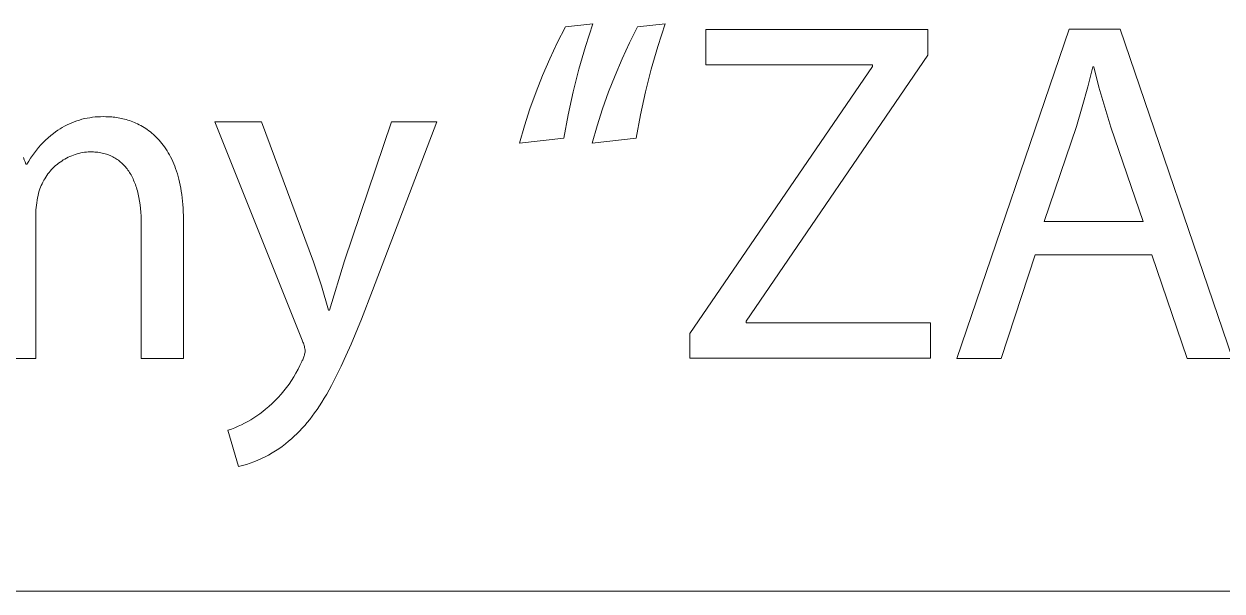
# Model space of a CAD drawing. Header units: millimetres. Extents: x -1519 to 3497, y -297 to 3208.
# Drawn here: x 2234.4 to 2357.6, y -296.8 to -238.5 of the extents above; entities that cross this region are included whole.
import ezdxf

# ---------------------------------------------------------------- set-up
doc = ezdxf.new("R2010")
doc.units = ezdxf.units.MM
doc.header["$MEASUREMENT"] = 0
doc.layers.add('Domyślny', color=7, linetype='Continuous', true_color=0x000000)

msp = doc.modelspace()

# ---------------------------------------------------------------- linework, layer by layer
at = {"layer": 'Domyślny', "color": 18, "lineweight": 15, "true_color": 0x000000}
for p, q in [((2289.25, -240.4), (2290.09, -238.76)), ((2290.09, -238.76), (2292.89, -238.48)), ((2292.89, -238.48), (2292.14, -240.78)), ((2296.68, -240.4), (2297.5, -238.76)), ((2297.5, -238.76), (2300.33, -238.48)), ((2300.33, -238.48), (2299.57, -240.78)), ((2304.51, -242.68), (2304.51, -239.03)), ((2304.51, -239.03), (2327.35, -239.03)), ((2327.35, -239.03), (2327.35, -241.68)), ((2330.34, -272.86), (2341.86, -239.02)), ((2341.86, -239.02), (2347.11, -239.02)), ((2347.11, -239.02), (2358.67, -272.86)), ((2288.47, -242.07), (2289.25, -240.4)), ((2292.14, -240.78), (2291.46, -243.11)), ((2295.9, -242.07), (2296.68, -240.4)), ((2299.57, -240.78), (2298.9, -243.11)), ((2287.74, -243.76), (2288.47, -242.07)), ((2295.18, -243.76), (2295.9, -242.07)), ((2327.35, -241.68), (2308.67, -269.04)), ((2287.06, -245.47), (2287.74, -243.76)), ((2291.46, -243.11), (2290.87, -245.46)), ((2294.52, -245.47), (2295.18, -243.76)), ((2298.9, -243.11), (2298.31, -245.46)), ((2302.89, -270.31), (2321.67, -242.84)), ((2321.67, -242.68), (2304.51, -242.68)), ((2321.67, -242.84), (2321.67, -242.68)), ((2344.3, -242.89), (2343.79, -244.94)), ((2344.4, -242.89), (2344.3, -242.89)), ((2344.94, -244.97), (2344.4, -242.89)), ((2343.79, -244.94), (2343.22, -246.98)), ((2345.53, -247.03), (2344.94, -244.97)), ((2286.44, -247.2), (2287.06, -245.47)), ((2290.87, -245.46), (2290.35, -247.83)), ((2293.9, -247.2), (2294.52, -245.47)), ((2298.31, -245.46), (2297.8, -247.83)), ((2285.87, -248.95), (2286.44, -247.2)), ((2293.35, -248.95), (2293.9, -247.2)), ((2343.22, -246.98), (2342.62, -249.01)), ((2346.17, -249.07), (2345.53, -247.03)), ((2238.84, -248.86), (2239.08, -248.74)), ((2239.08, -248.74), (2239.34, -248.63)), ((2239.34, -248.63), (2239.59, -248.53)), ((2239.59, -248.53), (2239.85, -248.44)), ((2239.85, -248.44), (2240.11, -248.35)), ((2240.11, -248.35), (2240.37, -248.28)), ((2240.37, -248.28), (2240.64, -248.21)), ((2240.64, -248.21), (2240.91, -248.15)), ((2240.91, -248.15), (2241.18, -248.11)), ((2241.18, -248.11), (2241.45, -248.07)), ((2241.45, -248.07), (2241.72, -248.04)), ((2241.72, -248.04), (2242, -248.02)), ((2242, -248.02), (2242.27, -248.01)), ((2242.27, -248.01), (2242.55, -248)), ((2242.55, -248), (2242.82, -248.01)), ((2242.82, -248.01), (2242.97, -248.01)), ((2242.97, -248.01), (2243.13, -248.02)), ((2243.13, -248.02), (2243.28, -248.02)), ((2243.28, -248.02), (2243.44, -248.04)), ((2243.44, -248.04), (2243.6, -248.05)), ((2243.6, -248.05), (2243.76, -248.07)), ((2243.76, -248.07), (2243.93, -248.09)), ((2243.93, -248.09), (2244.09, -248.12)), ((2244.09, -248.12), (2244.26, -248.15)), ((2244.26, -248.15), (2244.42, -248.18)), ((2244.42, -248.18), (2244.59, -248.22)), ((2244.59, -248.22), (2244.76, -248.26)), ((2244.76, -248.26), (2244.92, -248.31)), ((2244.92, -248.31), (2245.09, -248.36)), ((2245.09, -248.36), (2245.26, -248.41)), ((2245.26, -248.41), (2245.43, -248.47)), ((2245.43, -248.47), (2245.6, -248.53)), ((2245.6, -248.53), (2245.77, -248.6)), ((2245.77, -248.6), (2245.93, -248.68)), ((2245.93, -248.68), (2246.1, -248.76)), ((2246.1, -248.76), (2246.27, -248.84)), ((2263.01, -270.97), (2254.04, -248.55)), ((2254.04, -248.55), (2258.85, -248.55)), ((2258.85, -248.55), (2264.18, -262.92)), ((2267.38, -262.82), (2272.21, -248.55)), ((2276.87, -248.55), (2270.26, -265.87)), ((2272.21, -248.55), (2276.87, -248.55)), ((2290.35, -247.83), (2289.92, -250.22)), ((2297.8, -247.83), (2297.37, -250.22)), ((2236.9, -250.18), (2237.17, -249.95)), ((2237.17, -249.95), (2237.44, -249.73)), ((2237.44, -249.73), (2237.66, -249.57)), ((2237.66, -249.57), (2237.89, -249.41)), ((2237.89, -249.41), (2238.12, -249.26)), ((2238.12, -249.26), (2238.35, -249.12)), ((2238.35, -249.12), (2238.59, -248.98)), ((2238.59, -248.98), (2238.84, -248.86)), ((2246.27, -248.84), (2246.43, -248.93)), ((2246.43, -248.93), (2246.6, -249.02)), ((2246.6, -249.02), (2246.76, -249.12)), ((2246.76, -249.12), (2246.93, -249.23)), ((2246.93, -249.23), (2247.09, -249.34)), ((2247.09, -249.34), (2247.25, -249.45)), ((2247.25, -249.45), (2247.41, -249.57)), ((2247.41, -249.57), (2247.56, -249.7)), ((2247.56, -249.7), (2247.72, -249.83)), ((2247.72, -249.83), (2247.87, -249.97)), ((2247.87, -249.97), (2248.02, -250.12)), ((2285.36, -250.72), (2285.87, -248.95)), ((2292.84, -250.72), (2293.35, -248.95)), ((2342.62, -249.01), (2339.29, -258.8)), ((2349.48, -258.8), (2346.17, -249.07)), ((2235.7, -251.44), (2235.92, -251.17)), ((2235.92, -251.17), (2236.15, -250.91)), ((2236.15, -250.91), (2236.39, -250.66)), ((2236.39, -250.66), (2236.64, -250.41)), ((2236.64, -250.41), (2236.9, -250.18)), ((2248.02, -250.12), (2248.17, -250.27)), ((2248.17, -250.27), (2248.32, -250.43)), ((2248.32, -250.43), (2248.46, -250.59)), ((2248.46, -250.59), (2248.6, -250.76)), ((2248.6, -250.76), (2248.74, -250.94)), ((2248.74, -250.94), (2248.87, -251.12)), ((2248.87, -251.12), (2249, -251.31)), ((2289.92, -250.22), (2285.36, -250.72)), ((2297.37, -250.22), (2292.84, -250.72)), ((2234.35, -252.21), (2234.45, -252.43)), ((2234.45, -252.43), (2234.54, -252.66)), ((2234.9, -252.58), (2235.08, -252.29)), ((2235.08, -252.29), (2235.28, -252)), ((2235.28, -252), (2235.48, -251.71)), ((2235.48, -251.71), (2235.7, -251.44)), ((2238.45, -252.46), (2238.29, -252.57)), ((2238.62, -252.36), (2238.45, -252.46)), ((2238.79, -252.27), (2238.62, -252.36)), ((2238.96, -252.18), (2238.79, -252.27)), ((2239.14, -252.1), (2238.96, -252.18)), ((2239.32, -252.03), (2239.14, -252.1)), ((2239.5, -251.96), (2239.32, -252.03)), ((2239.69, -251.89), (2239.5, -251.96)), ((2239.87, -251.84), (2239.69, -251.89)), ((2240.06, -251.79), (2239.87, -251.84)), ((2240.25, -251.74), (2240.06, -251.79)), ((2240.44, -251.7), (2240.25, -251.74)), ((2240.64, -251.67), (2240.44, -251.7)), ((2240.83, -251.65), (2240.64, -251.67)), ((2241.02, -251.63), (2240.83, -251.65)), ((2241.22, -251.62), (2241.02, -251.63)), ((2241.38, -251.62), (2241.22, -251.62)), ((2241.55, -251.63), (2241.38, -251.62)), ((2241.71, -251.64), (2241.55, -251.63)), ((2241.86, -251.65), (2241.71, -251.64)), ((2242.02, -251.67), (2241.86, -251.65)), ((2242.17, -251.69), (2242.02, -251.67)), ((2242.32, -251.72), (2242.17, -251.69)), ((2242.47, -251.75), (2242.32, -251.72)), ((2242.61, -251.78), (2242.47, -251.75)), ((2242.75, -251.82), (2242.61, -251.78)), ((2242.89, -251.86), (2242.75, -251.82)), ((2243.02, -251.91), (2242.89, -251.86)), ((2243.16, -251.96), (2243.02, -251.91)), ((2243.29, -252.01), (2243.16, -251.96)), ((2243.42, -252.07), (2243.29, -252.01)), ((2243.54, -252.13), (2243.42, -252.07)), ((2243.66, -252.2), (2243.54, -252.13)), ((2243.78, -252.27), (2243.66, -252.2)), ((2243.9, -252.34), (2243.78, -252.27)), ((2244.01, -252.41), (2243.9, -252.34)), ((2244.13, -252.49), (2244.01, -252.41)), ((2244.24, -252.58), (2244.13, -252.49)), ((2249, -251.31), (2249.13, -251.51)), ((2249.13, -251.51), (2249.25, -251.71)), ((2249.25, -251.71), (2249.37, -251.92)), ((2249.37, -251.92), (2249.49, -252.14)), ((2249.49, -252.14), (2249.6, -252.37)), ((2249.6, -252.37), (2249.71, -252.6)), ((2234.54, -252.66), (2234.62, -252.89)), ((2234.62, -252.89), (2234.72, -252.89)), ((2234.72, -252.89), (2234.9, -252.58)), ((2237, -253.75), (2236.88, -253.9)), ((2237.12, -253.6), (2237, -253.75)), ((2237.25, -253.45), (2237.12, -253.6)), ((2237.39, -253.31), (2237.25, -253.45)), ((2237.52, -253.17), (2237.39, -253.31)), ((2237.67, -253.04), (2237.52, -253.17)), ((2237.82, -252.92), (2237.67, -253.04)), ((2237.97, -252.8), (2237.82, -252.92)), ((2238.13, -252.68), (2237.97, -252.8)), ((2238.29, -252.57), (2238.13, -252.68)), ((2244.34, -252.67), (2244.24, -252.58)), ((2244.45, -252.76), (2244.34, -252.67)), ((2244.55, -252.85), (2244.45, -252.76)), ((2244.65, -252.95), (2244.55, -252.85)), ((2244.74, -253.05), (2244.65, -252.95)), ((2244.84, -253.16), (2244.74, -253.05)), ((2244.93, -253.27), (2244.84, -253.16)), ((2245.01, -253.38), (2244.93, -253.27)), ((2245.1, -253.49), (2245.01, -253.38)), ((2245.18, -253.61), (2245.1, -253.49)), ((2245.26, -253.73), (2245.18, -253.61)), ((2245.34, -253.86), (2245.26, -253.73)), ((2249.71, -252.6), (2249.82, -252.84)), ((2249.82, -252.84), (2249.92, -253.09)), ((2249.92, -253.09), (2250.01, -253.34)), ((2250.01, -253.34), (2250.1, -253.61)), ((2250.1, -253.61), (2250.19, -253.88)), ((2236.27, -254.9), (2236.19, -255.08)), ((2236.36, -254.73), (2236.27, -254.9)), ((2236.45, -254.55), (2236.36, -254.73)), ((2236.55, -254.39), (2236.45, -254.55)), ((2236.65, -254.22), (2236.55, -254.39)), ((2236.76, -254.06), (2236.65, -254.22)), ((2236.88, -253.9), (2236.76, -254.06)), ((2245.42, -253.99), (2245.34, -253.86)), ((2245.49, -254.12), (2245.42, -253.99)), ((2245.56, -254.26), (2245.49, -254.12)), ((2245.63, -254.4), (2245.56, -254.26)), ((2245.69, -254.54), (2245.63, -254.4)), ((2245.75, -254.69), (2245.69, -254.54)), ((2245.81, -254.83), (2245.75, -254.69)), ((2245.87, -254.99), (2245.81, -254.83)), ((2250.19, -253.88), (2250.27, -254.16)), ((2250.27, -254.16), (2250.35, -254.44)), ((2250.35, -254.44), (2250.42, -254.74)), ((2250.42, -254.74), (2250.48, -255.04)), ((2235.86, -256.11), (2235.8, -256.36)), ((2235.92, -255.87), (2235.86, -256.11)), ((2235.99, -255.63), (2235.92, -255.87)), ((2236.05, -255.44), (2235.99, -255.63)), ((2236.12, -255.26), (2236.05, -255.44)), ((2236.19, -255.08), (2236.12, -255.26)), ((2245.92, -255.14), (2245.87, -254.99)), ((2245.98, -255.3), (2245.92, -255.14)), ((2246.03, -255.46), (2245.98, -255.3)), ((2246.07, -255.63), (2246.03, -255.46)), ((2246.12, -255.79), (2246.07, -255.63)), ((2246.16, -255.97), (2246.12, -255.79)), ((2246.23, -256.32), (2246.16, -255.97)), ((2250.48, -255.04), (2250.54, -255.36)), ((2250.54, -255.36), (2250.59, -255.68)), ((2250.59, -255.68), (2250.64, -256)), ((2250.64, -256), (2250.69, -256.34)), ((2235.66, -257.35), (2235.65, -257.6)), ((2235.69, -257.1), (2235.66, -257.35)), ((2235.72, -256.85), (2235.69, -257.1)), ((2235.76, -256.6), (2235.72, -256.85)), ((2235.8, -256.36), (2235.76, -256.6)), ((2246.3, -256.68), (2246.23, -256.32)), ((2246.35, -257.06), (2246.3, -256.68)), ((2246.4, -257.44), (2246.35, -257.06)), ((2246.43, -257.84), (2246.4, -257.44)), ((2250.69, -256.34), (2250.72, -256.69)), ((2250.72, -256.69), (2250.75, -257.04)), ((2250.75, -257.04), (2250.78, -257.41)), ((2250.78, -257.41), (2250.79, -257.78)), ((2235.65, -257.6), (2235.64, -257.85)), ((2235.64, -257.85), (2235.64, -272.87)), ((2246.46, -258.25), (2246.43, -257.84)), ((2246.47, -258.67), (2246.46, -258.25)), ((2246.48, -259.1), (2246.47, -258.67)), ((2250.79, -257.78), (2250.8, -258.16)), ((2250.8, -258.16), (2250.81, -258.55)), ((2250.81, -258.55), (2250.81, -272.87)), ((2246.48, -272.87), (2246.48, -259.1)), ((2339.29, -258.8), (2349.48, -258.8)), ((2338.39, -262.22), (2334.88, -272.86)), ((2350.38, -262.22), (2338.39, -262.22)), ((2354.01, -272.86), (2350.38, -262.22)), ((2264.18, -262.92), (2265, -265.39)), ((2265.83, -267.9), (2267.38, -262.82)), ((2265, -265.39), (2265.73, -267.9)), ((2270.26, -265.87), (2269.11, -268.82)), ((2265.73, -267.9), (2265.83, -267.9)), ((2269.11, -268.82), (2268.04, -271.41)), ((2308.67, -269.04), (2308.67, -269.21)), ((2308.67, -269.21), (2327.6, -269.21)), ((2327.6, -269.21), (2327.6, -272.85)), ((2263.06, -271.08), (2263.01, -270.97)), ((2302.89, -272.85), (2302.89, -270.31)), ((2263.1, -271.19), (2263.06, -271.08)), ((2263.14, -271.3), (2263.1, -271.19)), ((2263.18, -271.41), (2263.14, -271.3)), ((2263.21, -271.52), (2263.18, -271.41)), ((2263.24, -271.64), (2263.21, -271.52)), ((2263.27, -271.75), (2263.24, -271.64)), ((2263.29, -271.87), (2263.27, -271.75)), ((2263.31, -271.99), (2263.29, -271.87)), ((2263.29, -272.31), (2263.31, -272.21)), ((2263.33, -272.11), (2263.31, -271.99)), ((2263.31, -272.21), (2263.33, -272.11)), ((2268.04, -271.41), (2267.52, -272.58)), ((2235.64, -272.87), (2231.33, -272.87)), ((2250.81, -272.87), (2246.48, -272.87)), ((2262.79, -273.58), (2262.97, -273.17)), ((2262.97, -273.17), (2263.02, -273.08)), ((2263.02, -273.08), (2263.07, -272.99)), ((2263.07, -272.99), (2263.11, -272.9)), ((2263.11, -272.9), (2263.15, -272.8)), ((2263.15, -272.8), (2263.18, -272.7)), ((2263.18, -272.7), (2263.21, -272.61)), ((2263.21, -272.61), (2263.24, -272.51)), ((2263.24, -272.51), (2263.27, -272.41)), ((2263.27, -272.41), (2263.29, -272.31)), ((2267.52, -272.58), (2267.02, -273.67)), ((2327.6, -272.85), (2302.89, -272.85)), ((2334.88, -272.86), (2330.34, -272.86)), ((2358.67, -272.86), (2354.01, -272.86)), ((2262.15, -274.75), (2262.38, -274.37)), ((2262.38, -274.37), (2262.59, -273.98)), ((2262.59, -273.98), (2262.79, -273.58)), ((2267.02, -273.67), (2266.52, -274.69)), ((2261.13, -276.2), (2261.4, -275.85)), ((2261.4, -275.85), (2261.67, -275.49)), ((2261.67, -275.49), (2261.92, -275.12)), ((2261.92, -275.12), (2262.15, -274.75)), ((2266.03, -275.64), (2265.54, -276.52)), ((2266.52, -274.69), (2266.03, -275.64)), ((2260.24, -277.19), (2260.54, -276.87)), ((2260.54, -276.87), (2260.84, -276.54)), ((2260.84, -276.54), (2261.13, -276.2)), ((2265.29, -276.94), (2265.04, -277.34)), ((2265.54, -276.52), (2265.29, -276.94)), ((2258.67, -278.55), (2258.96, -278.32)), ((2258.96, -278.32), (2259.25, -278.09)), ((2259.25, -278.09), (2259.59, -277.8)), ((2259.59, -277.8), (2259.92, -277.5)), ((2259.92, -277.5), (2260.24, -277.19)), ((2264.55, -278.1), (2264.3, -278.45)), ((2264.8, -277.72), (2264.55, -278.1)), ((2265.04, -277.34), (2264.8, -277.72)), ((2256.77, -279.69), (2257.1, -279.52)), ((2257.1, -279.52), (2257.42, -279.35)), ((2257.42, -279.35), (2257.75, -279.16)), ((2257.75, -279.16), (2258.06, -278.97)), ((2258.06, -278.97), (2258.37, -278.76)), ((2258.37, -278.76), (2258.67, -278.55)), ((2263.54, -279.44), (2263.28, -279.75)), ((2263.79, -279.13), (2263.54, -279.44)), ((2264.05, -278.8), (2263.79, -279.13)), ((2264.3, -278.45), (2264.05, -278.8)), ((2255.39, -280.24), (2255.74, -280.12)), ((2256.48, -283.96), (2255.39, -280.24)), ((2255.74, -280.12), (2256.09, -279.99)), ((2256.09, -279.99), (2256.43, -279.84)), ((2256.43, -279.84), (2256.77, -279.69)), ((2262.48, -280.6), (2262.2, -280.86)), ((2262.75, -280.33), (2262.48, -280.6)), ((2263.01, -280.04), (2262.75, -280.33)), ((2263.28, -279.75), (2263.01, -280.04)), ((2260.96, -281.9), (2260.62, -282.14)), ((2261.29, -281.64), (2260.96, -281.9)), ((2261.61, -281.38), (2261.29, -281.64)), ((2261.92, -281.11), (2261.61, -281.38)), ((2262.2, -280.86), (2261.92, -281.11)), ((2258.82, -283.16), (2258.45, -283.33)), ((2259.2, -282.98), (2258.82, -283.16)), ((2259.57, -282.79), (2259.2, -282.98)), ((2259.93, -282.58), (2259.57, -282.79)), ((2260.28, -282.37), (2259.93, -282.58)), ((2260.62, -282.14), (2260.28, -282.37)), ((2256.88, -283.86), (2256.48, -283.96)), ((2257.28, -283.75), (2256.88, -283.86)), ((2257.67, -283.62), (2257.28, -283.75)), ((2258.06, -283.48), (2257.67, -283.62)), ((2258.45, -283.33), (2258.06, -283.48)), ((3492.39, -296.77), (-1519.07, -296.77)), ((3492.39, -296.77), (1601.48, -296.77))]:
    msp.add_line(p, q, dxfattribs=at)

doc.saveas('drawing.dxf')
